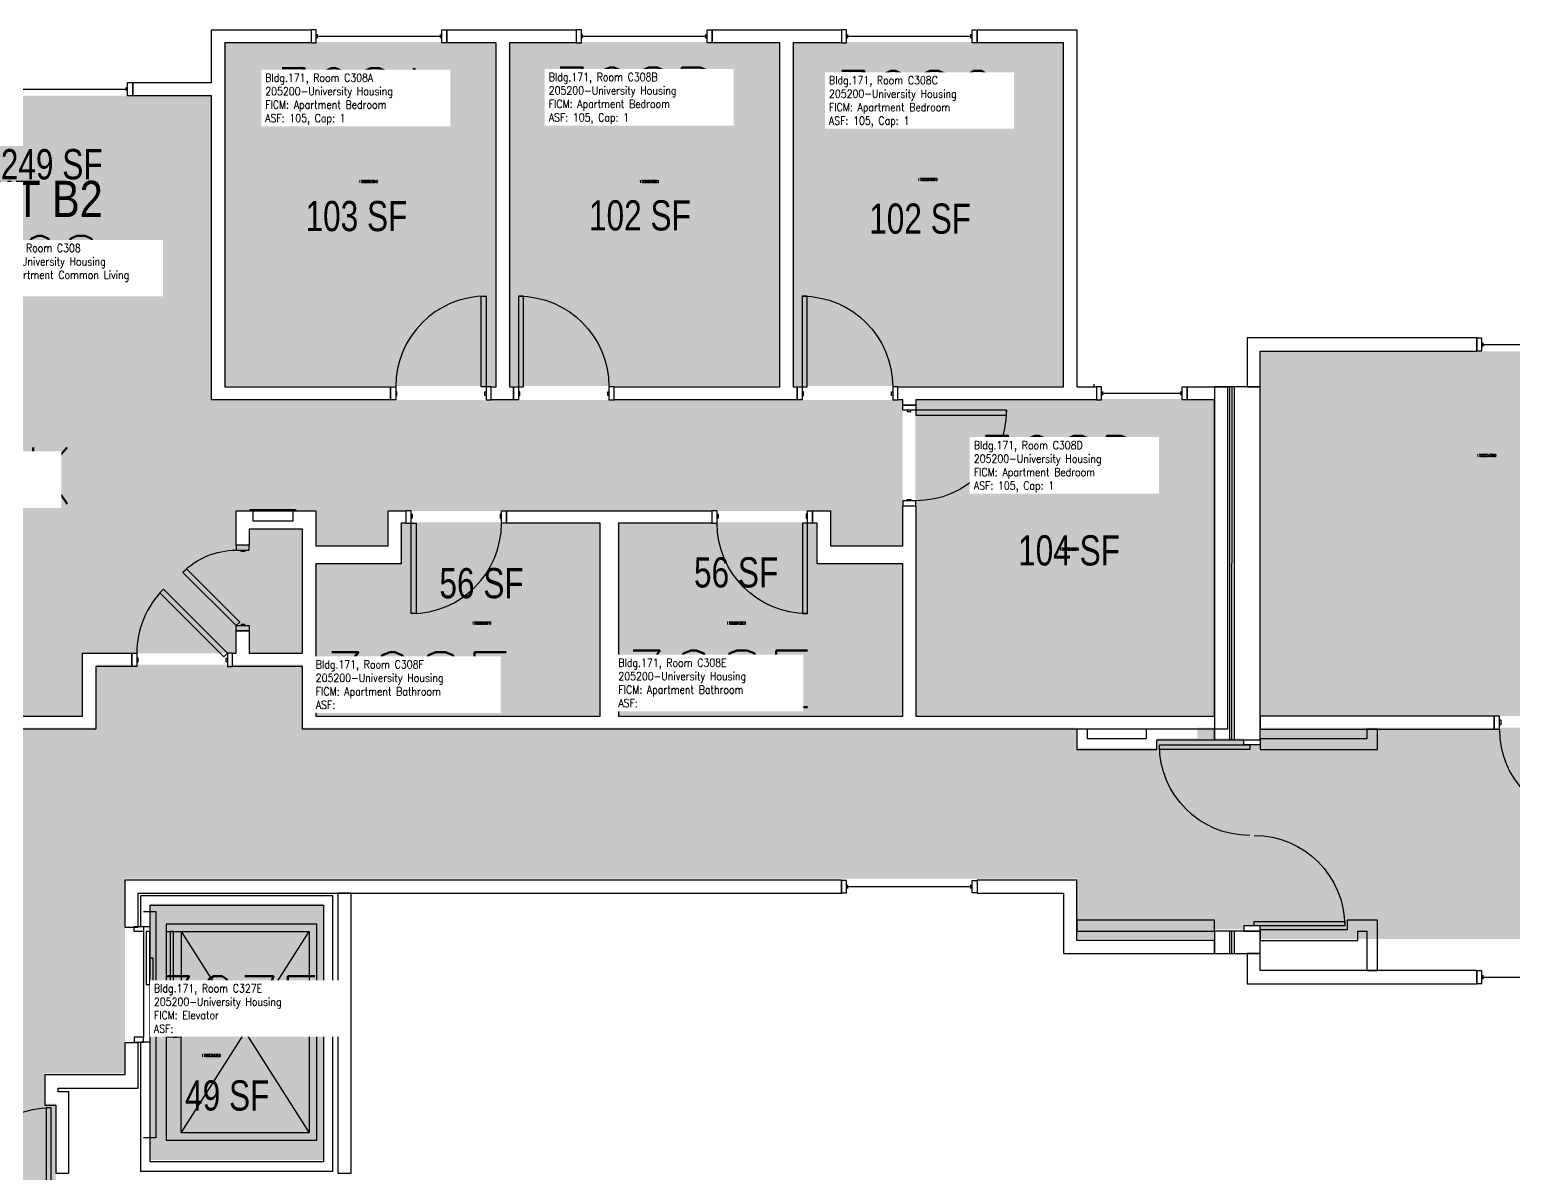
# Model space of a CAD drawing. Header units: inches. Extents: x 56 to 7496, y -2947 to 1470.
# Drawn here: x 2391 to 2981, y 993 to 1448 of the extents above; entities that cross this region are included whole.
import ezdxf
from ezdxf.enums import TextEntityAlignment as Align

# ---------------------------------------------------------------- set-up
doc = ezdxf.new("R2010")
doc.units = ezdxf.units.IN
doc.header["$LTSCALE"] = 48
doc.header["$MEASUREMENT"] = 0
for name, color, linetype in [('A-DOOR', 2, 'Continuous'), ('A-GLAZ', 1, 'Continuous'), ('A-IDEN-RNUM', 7, 'Continuous'), ('A-IDEN-SNUM', 4, 'Continuous'), ('A-IDEN-VNUM', 4, 'Continuous'), ('A-MISC', 1, 'Continuous'), ('A-WALL', 5, 'Continuous'), ('AREA-TEXT', 3, 'Continuous'), ('Rooms-Category-Color', 7, 'Continuous'), ('Rooms-College-Color', 7, 'Continuous'), ('Rooms-Department-Color', 7, 'Continuous'), ('Rooms-Division-Color', 7, 'Continuous'), ('Rooms-Information', 7, 'Continuous')]:
    doc.layers.add(name, color=color, linetype=linetype)
doc.styles.add('AREA', font='arial.ttf', dxfattribs={"width": 0.75, "height": 12})
doc.styles.add('ROOMSNUMBER', font='txt.shx', dxfattribs={"height": 0.03})
doc.styles.add('ROOMVNUMBER', font='simplex.shx', dxfattribs={"width": 0.85})
doc.styles.get("Standard").update_dxf_attribs({"font": 'ARIALN.TTF'})

msp = doc.modelspace()

# ---------------------------------------------------------------- hatches: boundary and pattern name
h = msp.add_hatch()
h.set_pattern_fill('ANSI31', color=256, style=0)
h.set_pattern_definition([(135, (2926.62701, 1820.73259), (0.088388348, 0.088388348), [])])
h.paths.add_polyline_path([(2595.16, 1236.78), (2536.42, 1236.78), (2536.42, 1227.57), (2595.16, 1227.57)], flags=9)
at = {"layer": 'Rooms-Category-Color', "true_color": 0x728ef3}
for points in [[(2468.09, 1442.94), (2576.09, 1442.94), (2576.09, 1306.19), (2468.09, 1306.19)], [(2688.97, 1442.94), (2581.34, 1442.94), (2581.34, 1306.19), (2688.97, 1306.19)], [(2801.84, 1442.94), (2694.22, 1442.94), (2694.22, 1306.19), (2801.84, 1306.19)], [(2327.67, 1305.01), (2411.81, 1305.01), (2411.81, 1199.89), (2472.94, 1199.89), (2472.94, 1208.84), (2478.19, 1208.84), (2478.19, 1199.89), (2499.38, 1199.89), (2499.38, 1249.26), (2478.19, 1249.26), (2478.19, 1242.84), (2472.94, 1242.84), (2472.94, 1256.51), (2504.63, 1256.51), (2504.63, 1242.64), (2533.38, 1242.64), (2533.38, 1256.51), (2709.42, 1256.51), (2709.42, 1242.64), (2738.17, 1242.64), (2738.17, 1300.64), (2463.17, 1300.64), (2463.17, 1421.64), (2327.67, 1421.64)], [(3106.65, 1174.89), (3106.65, 1320.01), (2880.4, 1320.01), (2880.4, 1174.89)], [(2411.81, 1174.89), (2411.81, 1305.01), (2341.67, 1305.01), (2341.67, 1290.39), (2327.67, 1290.39), (2327.67, 1174.89)], [(2861.84, 1175.19), (2861.84, 1300.94), (2743.09, 1300.94), (2743.09, 1175.19)], [(2617.45, 1175.19), (2617.45, 1251.94), (2538.31, 1251.94), (2538.31, 1235.69), (2504.31, 1235.69), (2504.31, 1175.19)], [(2737.84, 1175.19), (2737.84, 1235.69), (2703.84, 1235.69), (2703.84, 1251.94), (2624.7, 1251.94), (2624.7, 1175.19)]]:
    msp.add_hatch(color=171, dxfattribs=at).paths.add_polyline_path(points)
at = {"layer": 'Rooms-Category-Color', "true_color": 0xadadad}
for points in [[(1290.58, 1014.17), (1188.04, 1116.73), (1241.42, 1170.12), (1328.79, 1170.27), (1328.79, 1195.27), (1411.11, 1195.27), (1411.11, 1170.27), (1726.65, 1170.27), (1726.65, 1162.54), (1738.65, 1162.54), (1738.65, 1166.02), (1773.9, 1166.02), (1773.9, 1164.29), (1780.4, 1164.29), (1780.4, 1166.29), (1787.9, 1166.29), (1787.9, 1162.54), (1827.02, 1162.54), (1827.02, 1170.27), (2150.68, 1170.27), (2150.68, 1195.27), (2233, 1195.27), (2233, 1170.27), (2417.04, 1170.27), (2417.04, 1195.27), (2499.36, 1195.27), (2499.36, 1170.27), (2807.4, 1170.27), (2807.4, 1162.27), (2839.26, 1162.27), (2839.26, 1166.02), (2855.39, 1166.02), (2855.39, 1170.27), (2862.14, 1170.27), (2862.14, 1166.02), (2873.89, 1166.02), (2873.89, 1090.02), (2862.14, 1090.02), (2862.14, 1086.27), (2807.4, 1086.27), (2807.4, 1110.27), (1922.65, 1110.27), (1922.65, 1086.27), (1827.02, 1086.27), (1827.02, 1094.04), (1815.02, 1094.04), (1815.02, 1090.52), (1787.9, 1090.52), (1787.9, 1090.29), (1773.9, 1090.29), (1773.9, 1094.04), (1726.65, 1094.04), (1726.65, 1086.27), (1633.9, 1086.27), (1633.9, 1110.27), (1386.7, 1110.27)], [(2880.39, 1163.39), (2880.39, 1170.26), (3106.65, 1170.26), (3106.65, 1163.67), (3111.9, 1163.67), (3111.9, 1169.64), (3474.68, 1169.64), (3474.68, 1194.64), (3557, 1194.64), (3557, 1169.64), (3646.39, 1169.64), (3646.39, 1101.6), (3671.39, 1101.6), (3671.39, 1019.28), (3646.39, 1019.28), (3586.39, 1019.28), (3586.39, 1109.64), (3166.65, 1109.64), (3166.65, 1085.64), (3111.9, 1085.64), (3111.9, 1091.67), (3106.65, 1091.67), (3106.65, 1086.27), (2880.39, 1086.27), (2880.39, 1091.39), (2873.89, 1091.39), (2873.89, 1163.39)], [(2280.86, 188.51), (2285.45, 193.1), (2286.69, 191.87), (2320.1, 225.28), (2316.13, 229.25), (2323.65, 236.77), (2323.65, 807.92), (2298.65, 807.92), (2298.65, 890.25), (2323.65, 890.25), (2323.65, 933.01), (2328.92, 933.01), (2328.92, 945.01), (2323.65, 945.01), (2323.65, 979.64), (2327.17, 979.64), (2327.17, 986.14), (2325.17, 986.14), (2325.17, 993.64), (2328.92, 993.64), (2328.92, 1032.76), (2325.17, 1032.76), (2325.17, 1110.26), (2428.66, 1110.26), (2428.66, 1032.76), (2396.8, 1032.76), (2396.8, 1020.76), (2401.17, 1020.76), (2401.17, 986.14), (2399.17, 986.14), (2399.17, 979.64), (2397.42, 979.64), (2397.42, 933.01), (2403.3, 933.01), (2403.3, 890.25), (2428.3, 890.25), (2428.3, 807.92), (2403.3, 807.92), (2403.3, 203.3), (2372.69, 172.69), (2368.53, 176.85), (2359.61, 167.92), (2363.76, 163.76), (2339.28, 139.28), (2336.36, 142.2), (2331.77, 137.6)], [(2438.66, 998.26), (2507.66, 998.26), (2507.66, 1100.26), (2438.66, 1100.26)]]:
    msp.add_hatch(color=253, dxfattribs=at).paths.add_polyline_path(points)
at = {"layer": 'Rooms-College-Color', "true_color": 0xadadad}
for points in [[(2468.09, 1442.94), (2576.09, 1442.94), (2576.09, 1306.19), (2468.09, 1306.19)], [(2688.97, 1442.94), (2581.34, 1442.94), (2581.34, 1306.19), (2688.97, 1306.19)], [(2801.84, 1442.94), (2694.22, 1442.94), (2694.22, 1306.19), (2801.84, 1306.19)], [(2327.67, 1305.01), (2411.81, 1305.01), (2411.81, 1199.89), (2472.94, 1199.89), (2472.94, 1208.84), (2478.19, 1208.84), (2478.19, 1199.89), (2499.38, 1199.89), (2499.38, 1249.26), (2478.19, 1249.26), (2478.19, 1242.84), (2472.94, 1242.84), (2472.94, 1256.51), (2504.63, 1256.51), (2504.63, 1242.64), (2533.38, 1242.64), (2533.38, 1256.51), (2709.42, 1256.51), (2709.42, 1242.64), (2738.17, 1242.64), (2738.17, 1300.64), (2463.17, 1300.64), (2463.17, 1421.64), (2327.67, 1421.64)], [(3106.65, 1174.89), (3106.65, 1320.01), (2880.4, 1320.01), (2880.4, 1174.89)], [(2411.81, 1174.89), (2411.81, 1305.01), (2341.67, 1305.01), (2341.67, 1290.39), (2327.67, 1290.39), (2327.67, 1174.89)], [(2861.84, 1175.19), (2861.84, 1300.94), (2743.09, 1300.94), (2743.09, 1175.19)], [(2617.45, 1175.19), (2617.45, 1251.94), (2538.31, 1251.94), (2538.31, 1235.69), (2504.31, 1235.69), (2504.31, 1175.19)], [(2737.84, 1175.19), (2737.84, 1235.69), (2703.84, 1235.69), (2703.84, 1251.94), (2624.7, 1251.94), (2624.7, 1175.19)], [(1290.58, 1014.17), (1188.04, 1116.73), (1241.42, 1170.12), (1328.79, 1170.27), (1328.79, 1195.27), (1411.11, 1195.27), (1411.11, 1170.27), (1726.65, 1170.27), (1726.65, 1162.54), (1738.65, 1162.54), (1738.65, 1166.02), (1773.9, 1166.02), (1773.9, 1164.29), (1780.4, 1164.29), (1780.4, 1166.29), (1787.9, 1166.29), (1787.9, 1162.54), (1827.02, 1162.54), (1827.02, 1170.27), (2150.68, 1170.27), (2150.68, 1195.27), (2233, 1195.27), (2233, 1170.27), (2417.04, 1170.27), (2417.04, 1195.27), (2499.36, 1195.27), (2499.36, 1170.27), (2807.4, 1170.27), (2807.4, 1162.27), (2839.26, 1162.27), (2839.26, 1166.02), (2855.39, 1166.02), (2855.39, 1170.27), (2862.14, 1170.27), (2862.14, 1166.02), (2873.89, 1166.02), (2873.89, 1090.02), (2862.14, 1090.02), (2862.14, 1086.27), (2807.4, 1086.27), (2807.4, 1110.27), (1922.65, 1110.27), (1922.65, 1086.27), (1827.02, 1086.27), (1827.02, 1094.04), (1815.02, 1094.04), (1815.02, 1090.52), (1787.9, 1090.52), (1787.9, 1090.29), (1773.9, 1090.29), (1773.9, 1094.04), (1726.65, 1094.04), (1726.65, 1086.27), (1633.9, 1086.27), (1633.9, 1110.27), (1386.7, 1110.27)], [(2880.39, 1163.39), (2880.39, 1170.26), (3106.65, 1170.26), (3106.65, 1163.67), (3111.9, 1163.67), (3111.9, 1169.64), (3474.68, 1169.64), (3474.68, 1194.64), (3557, 1194.64), (3557, 1169.64), (3646.39, 1169.64), (3646.39, 1101.6), (3671.39, 1101.6), (3671.39, 1019.28), (3646.39, 1019.28), (3586.39, 1019.28), (3586.39, 1109.64), (3166.65, 1109.64), (3166.65, 1085.64), (3111.9, 1085.64), (3111.9, 1091.67), (3106.65, 1091.67), (3106.65, 1086.27), (2880.39, 1086.27), (2880.39, 1091.39), (2873.89, 1091.39), (2873.89, 1163.39)], [(2280.86, 188.51), (2285.45, 193.1), (2286.69, 191.87), (2320.1, 225.28), (2316.13, 229.25), (2323.65, 236.77), (2323.65, 807.92), (2298.65, 807.92), (2298.65, 890.25), (2323.65, 890.25), (2323.65, 933.01), (2328.92, 933.01), (2328.92, 945.01), (2323.65, 945.01), (2323.65, 979.64), (2327.17, 979.64), (2327.17, 986.14), (2325.17, 986.14), (2325.17, 993.64), (2328.92, 993.64), (2328.92, 1032.76), (2325.17, 1032.76), (2325.17, 1110.26), (2428.66, 1110.26), (2428.66, 1032.76), (2396.8, 1032.76), (2396.8, 1020.76), (2401.17, 1020.76), (2401.17, 986.14), (2399.17, 986.14), (2399.17, 979.64), (2397.42, 979.64), (2397.42, 933.01), (2403.3, 933.01), (2403.3, 890.25), (2428.3, 890.25), (2428.3, 807.92), (2403.3, 807.92), (2403.3, 203.3), (2372.69, 172.69), (2368.53, 176.85), (2359.61, 167.92), (2363.76, 163.76), (2339.28, 139.28), (2336.36, 142.2), (2331.77, 137.6)], [(2438.66, 998.26), (2507.66, 998.26), (2507.66, 1100.26), (2438.66, 1100.26)]]:
    msp.add_hatch(color=253, dxfattribs=at).paths.add_polyline_path(points)
at = {"layer": 'Rooms-Department-Color', "true_color": 0x604aed}
for points in [[(2468.09, 1442.94), (2576.09, 1442.94), (2576.09, 1306.19), (2468.09, 1306.19)], [(2688.97, 1442.94), (2581.34, 1442.94), (2581.34, 1306.19), (2688.97, 1306.19)], [(2801.84, 1442.94), (2694.22, 1442.94), (2694.22, 1306.19), (2801.84, 1306.19)], [(2327.67, 1305.01), (2411.81, 1305.01), (2411.81, 1199.89), (2472.94, 1199.89), (2472.94, 1208.84), (2478.19, 1208.84), (2478.19, 1199.89), (2499.38, 1199.89), (2499.38, 1249.26), (2478.19, 1249.26), (2478.19, 1242.84), (2472.94, 1242.84), (2472.94, 1256.51), (2504.63, 1256.51), (2504.63, 1242.64), (2533.38, 1242.64), (2533.38, 1256.51), (2709.42, 1256.51), (2709.42, 1242.64), (2738.17, 1242.64), (2738.17, 1300.64), (2463.17, 1300.64), (2463.17, 1421.64), (2327.67, 1421.64)], [(3106.65, 1174.89), (3106.65, 1320.01), (2880.4, 1320.01), (2880.4, 1174.89)], [(2411.81, 1174.89), (2411.81, 1305.01), (2341.67, 1305.01), (2341.67, 1290.39), (2327.67, 1290.39), (2327.67, 1174.89)], [(2861.84, 1175.19), (2861.84, 1300.94), (2743.09, 1300.94), (2743.09, 1175.19)], [(2617.45, 1175.19), (2617.45, 1251.94), (2538.31, 1251.94), (2538.31, 1235.69), (2504.31, 1235.69), (2504.31, 1175.19)], [(2737.84, 1175.19), (2737.84, 1235.69), (2703.84, 1235.69), (2703.84, 1251.94), (2624.7, 1251.94), (2624.7, 1175.19)]]:
    msp.add_hatch(color=173, dxfattribs=at).paths.add_polyline_path(points)
at = {"layer": 'Rooms-Department-Color', "true_color": 0xacacac}
for points in [[(1290.58, 1014.17), (1188.04, 1116.73), (1241.42, 1170.12), (1328.79, 1170.27), (1328.79, 1195.27), (1411.11, 1195.27), (1411.11, 1170.27), (1726.65, 1170.27), (1726.65, 1162.54), (1738.65, 1162.54), (1738.65, 1166.02), (1773.9, 1166.02), (1773.9, 1164.29), (1780.4, 1164.29), (1780.4, 1166.29), (1787.9, 1166.29), (1787.9, 1162.54), (1827.02, 1162.54), (1827.02, 1170.27), (2150.68, 1170.27), (2150.68, 1195.27), (2233, 1195.27), (2233, 1170.27), (2417.04, 1170.27), (2417.04, 1195.27), (2499.36, 1195.27), (2499.36, 1170.27), (2807.4, 1170.27), (2807.4, 1162.27), (2839.26, 1162.27), (2839.26, 1166.02), (2855.39, 1166.02), (2855.39, 1170.27), (2862.14, 1170.27), (2862.14, 1166.02), (2873.89, 1166.02), (2873.89, 1090.02), (2862.14, 1090.02), (2862.14, 1086.27), (2807.4, 1086.27), (2807.4, 1110.27), (1922.65, 1110.27), (1922.65, 1086.27), (1827.02, 1086.27), (1827.02, 1094.04), (1815.02, 1094.04), (1815.02, 1090.52), (1787.9, 1090.52), (1787.9, 1090.29), (1773.9, 1090.29), (1773.9, 1094.04), (1726.65, 1094.04), (1726.65, 1086.27), (1633.9, 1086.27), (1633.9, 1110.27), (1386.7, 1110.27)], [(2880.39, 1163.39), (2880.39, 1170.26), (3106.65, 1170.26), (3106.65, 1163.67), (3111.9, 1163.67), (3111.9, 1169.64), (3474.68, 1169.64), (3474.68, 1194.64), (3557, 1194.64), (3557, 1169.64), (3646.39, 1169.64), (3646.39, 1101.6), (3671.39, 1101.6), (3671.39, 1019.28), (3646.39, 1019.28), (3586.39, 1019.28), (3586.39, 1109.64), (3166.65, 1109.64), (3166.65, 1085.64), (3111.9, 1085.64), (3111.9, 1091.67), (3106.65, 1091.67), (3106.65, 1086.27), (2880.39, 1086.27), (2880.39, 1091.39), (2873.89, 1091.39), (2873.89, 1163.39)], [(2280.86, 188.51), (2285.45, 193.1), (2286.69, 191.87), (2320.1, 225.28), (2316.13, 229.25), (2323.65, 236.77), (2323.65, 807.92), (2298.65, 807.92), (2298.65, 890.25), (2323.65, 890.25), (2323.65, 933.01), (2328.92, 933.01), (2328.92, 945.01), (2323.65, 945.01), (2323.65, 979.64), (2327.17, 979.64), (2327.17, 986.14), (2325.17, 986.14), (2325.17, 993.64), (2328.92, 993.64), (2328.92, 1032.76), (2325.17, 1032.76), (2325.17, 1110.26), (2428.66, 1110.26), (2428.66, 1032.76), (2396.8, 1032.76), (2396.8, 1020.76), (2401.17, 1020.76), (2401.17, 986.14), (2399.17, 986.14), (2399.17, 979.64), (2397.42, 979.64), (2397.42, 933.01), (2403.3, 933.01), (2403.3, 890.25), (2428.3, 890.25), (2428.3, 807.92), (2403.3, 807.92), (2403.3, 203.3), (2372.69, 172.69), (2368.53, 176.85), (2359.61, 167.92), (2363.76, 163.76), (2339.28, 139.28), (2336.36, 142.2), (2331.77, 137.6)], [(2438.66, 998.26), (2507.66, 998.26), (2507.66, 1100.26), (2438.66, 1100.26)]]:
    msp.add_hatch(color=253, dxfattribs=at).paths.add_polyline_path(points)
at = {"layer": 'Rooms-Division-Color', "true_color": 0x604aed}
for points in [[(2468.09, 1442.94), (2576.09, 1442.94), (2576.09, 1306.19), (2468.09, 1306.19)], [(2688.97, 1442.94), (2581.34, 1442.94), (2581.34, 1306.19), (2688.97, 1306.19)], [(2801.84, 1442.94), (2694.22, 1442.94), (2694.22, 1306.19), (2801.84, 1306.19)], [(2327.67, 1305.01), (2411.81, 1305.01), (2411.81, 1199.89), (2472.94, 1199.89), (2472.94, 1208.84), (2478.19, 1208.84), (2478.19, 1199.89), (2499.38, 1199.89), (2499.38, 1249.26), (2478.19, 1249.26), (2478.19, 1242.84), (2472.94, 1242.84), (2472.94, 1256.51), (2504.63, 1256.51), (2504.63, 1242.64), (2533.38, 1242.64), (2533.38, 1256.51), (2709.42, 1256.51), (2709.42, 1242.64), (2738.17, 1242.64), (2738.17, 1300.64), (2463.17, 1300.64), (2463.17, 1421.64), (2327.67, 1421.64)], [(3106.65, 1174.89), (3106.65, 1320.01), (2880.4, 1320.01), (2880.4, 1174.89)], [(2411.81, 1174.89), (2411.81, 1305.01), (2341.67, 1305.01), (2341.67, 1290.39), (2327.67, 1290.39), (2327.67, 1174.89)], [(2861.84, 1175.19), (2861.84, 1300.94), (2743.09, 1300.94), (2743.09, 1175.19)], [(2617.45, 1175.19), (2617.45, 1251.94), (2538.31, 1251.94), (2538.31, 1235.69), (2504.31, 1235.69), (2504.31, 1175.19)], [(2737.84, 1175.19), (2737.84, 1235.69), (2703.84, 1235.69), (2703.84, 1251.94), (2624.7, 1251.94), (2624.7, 1175.19)]]:
    msp.add_hatch(color=173, dxfattribs=at).paths.add_polyline_path(points)
at = {"layer": 'Rooms-Division-Color', "true_color": 0xadadad}
for points in [[(1290.58, 1014.17), (1188.04, 1116.73), (1241.42, 1170.12), (1328.79, 1170.27), (1328.79, 1195.27), (1411.11, 1195.27), (1411.11, 1170.27), (1726.65, 1170.27), (1726.65, 1162.54), (1738.65, 1162.54), (1738.65, 1166.02), (1773.9, 1166.02), (1773.9, 1164.29), (1780.4, 1164.29), (1780.4, 1166.29), (1787.9, 1166.29), (1787.9, 1162.54), (1827.02, 1162.54), (1827.02, 1170.27), (2150.68, 1170.27), (2150.68, 1195.27), (2233, 1195.27), (2233, 1170.27), (2417.04, 1170.27), (2417.04, 1195.27), (2499.36, 1195.27), (2499.36, 1170.27), (2807.4, 1170.27), (2807.4, 1162.27), (2839.26, 1162.27), (2839.26, 1166.02), (2855.39, 1166.02), (2855.39, 1170.27), (2862.14, 1170.27), (2862.14, 1166.02), (2873.89, 1166.02), (2873.89, 1090.02), (2862.14, 1090.02), (2862.14, 1086.27), (2807.4, 1086.27), (2807.4, 1110.27), (1922.65, 1110.27), (1922.65, 1086.27), (1827.02, 1086.27), (1827.02, 1094.04), (1815.02, 1094.04), (1815.02, 1090.52), (1787.9, 1090.52), (1787.9, 1090.29), (1773.9, 1090.29), (1773.9, 1094.04), (1726.65, 1094.04), (1726.65, 1086.27), (1633.9, 1086.27), (1633.9, 1110.27), (1386.7, 1110.27)], [(2880.39, 1163.39), (2880.39, 1170.26), (3106.65, 1170.26), (3106.65, 1163.67), (3111.9, 1163.67), (3111.9, 1169.64), (3474.68, 1169.64), (3474.68, 1194.64), (3557, 1194.64), (3557, 1169.64), (3646.39, 1169.64), (3646.39, 1101.6), (3671.39, 1101.6), (3671.39, 1019.28), (3646.39, 1019.28), (3586.39, 1019.28), (3586.39, 1109.64), (3166.65, 1109.64), (3166.65, 1085.64), (3111.9, 1085.64), (3111.9, 1091.67), (3106.65, 1091.67), (3106.65, 1086.27), (2880.39, 1086.27), (2880.39, 1091.39), (2873.89, 1091.39), (2873.89, 1163.39)], [(2280.86, 188.51), (2285.45, 193.1), (2286.69, 191.87), (2320.1, 225.28), (2316.13, 229.25), (2323.65, 236.77), (2323.65, 807.92), (2298.65, 807.92), (2298.65, 890.25), (2323.65, 890.25), (2323.65, 933.01), (2328.92, 933.01), (2328.92, 945.01), (2323.65, 945.01), (2323.65, 979.64), (2327.17, 979.64), (2327.17, 986.14), (2325.17, 986.14), (2325.17, 993.64), (2328.92, 993.64), (2328.92, 1032.76), (2325.17, 1032.76), (2325.17, 1110.26), (2428.66, 1110.26), (2428.66, 1032.76), (2396.8, 1032.76), (2396.8, 1020.76), (2401.17, 1020.76), (2401.17, 986.14), (2399.17, 986.14), (2399.17, 979.64), (2397.42, 979.64), (2397.42, 933.01), (2403.3, 933.01), (2403.3, 890.25), (2428.3, 890.25), (2428.3, 807.92), (2403.3, 807.92), (2403.3, 203.3), (2372.69, 172.69), (2368.53, 176.85), (2359.61, 167.92), (2363.76, 163.76), (2339.28, 139.28), (2336.36, 142.2), (2331.77, 137.6)], [(2438.66, 998.26), (2507.66, 998.26), (2507.66, 1100.26), (2438.66, 1100.26)]]:
    msp.add_hatch(color=253, dxfattribs=at).paths.add_polyline_path(points)

# ---------------------------------------------------------------- linework, layer by layer
at = {"layer": 'A-DOOR'}
for p, q in [((2975.52, 1174.89), (2973.52, 1174.89)), ((2973.52, 1174.89), (2973.52, 1169.64)), ((2975.52, 1169.64), (2975.52, 1174.89)), ((2973.52, 1169.64), (2975.52, 1169.64)), ((2975.52, 1173.39), (2976.15, 1173.39)), ((2975.52, 1171.39), (2975.52, 1173.39)), ((2976.15, 1171.39), (2975.52, 1171.39)), ((2976.15, 1173.39), (2976.15, 1171.39)), ((2840.26, 1161.64), (2840.26, 1163.39)), ((2840.26, 1163.39), (2876.26, 1163.39)), ((2873.89, 1163.39), (2873.89, 1165.39)), ((2873.89, 1165.39), (2880.39, 1165.39)), ((2880.39, 1163.39), (2873.89, 1163.39)), ((2876.26, 1163.39), (2876.26, 1161.64)), ((2880.39, 1165.39), (2880.39, 1163.39)), ((2876.26, 1161.64), (2840.26, 1161.64)), ((2436.04, 1097.15), (2441.04, 1097.15)), ((2441.04, 1097.15), (2441.04, 1007.15)), ((2878.01, 1091.39), (2878.01, 1093.14)), ((2878.01, 1093.14), (2914.01, 1093.14)), ((2914.01, 1093.14), (2914.01, 1091.39)), ((2432.29, 1089.15), (2432.29, 1091.15)), ((2432.29, 1091.15), (2436.04, 1091.15)), ((2436.04, 1089.15), (2432.29, 1089.15)), ((2436.04, 1091.15), (2436.04, 1089.15)), ((2436.04, 1089.15), (2436.04, 1047.15)), ((2448.04, 1089.15), (2446.66, 1089.15)), ((2446.66, 1089.15), (2446.66, 1068.15)), ((2448.04, 1068.15), (2448.04, 1089.15)), ((2873.89, 1091.39), (2873.89, 1089.39)), ((2880.39, 1091.39), (2873.89, 1091.39)), ((2873.89, 1089.39), (2880.39, 1089.39)), ((2914.01, 1091.39), (2878.01, 1091.39)), ((2880.39, 1089.39), (2880.39, 1091.39)), ((2446.66, 1068.15), (2448.04, 1068.15)), ((2449.41, 1068.15), (2448.04, 1068.15)), ((2448.04, 1068.15), (2448.04, 1047.15)), ((2449.41, 1047.15), (2449.41, 1068.15)), ((2432.29, 1047.15), (2432.29, 1045.15)), ((2436.04, 1047.15), (2432.29, 1047.15)), ((2432.29, 1045.15), (2436.04, 1045.15)), ((2436.04, 1045.15), (2436.04, 1047.15)), ((2448.04, 1047.15), (2449.41, 1047.15)), ((2397.42, 983.13), (2397.42, 1019.13)), ((2397.42, 1019.13), (2399.17, 1019.13)), ((2399.17, 1019.13), (2399.17, 983.13)), ((2441.04, 1007.15), (2436.04, 1007.15))]:
    msp.add_line(p, q, dxfattribs=at)
for points in [[(2572.4, 1305.89), (2570.4, 1305.89), (2570.4, 1341.89), (2572.4, 1341.89)], [(2585.27, 1305.89), (2587.27, 1305.89), (2587.27, 1341.89), (2585.27, 1341.89)], [(2698.15, 1305.89), (2700.15, 1305.89), (2700.15, 1341.89), (2698.15, 1341.89)], [(2536.4, 1300.64), (2534.4, 1300.64), (2534.4, 1305.89), (2536.4, 1305.89)], [(2572.4, 1300.64), (2574.4, 1300.64), (2574.4, 1305.89), (2572.4, 1305.89)], [(2585.27, 1300.64), (2583.27, 1300.64), (2583.27, 1305.89), (2585.27, 1305.89)], [(2621.27, 1300.64), (2623.27, 1300.64), (2623.27, 1305.89), (2621.27, 1305.89)], [(2698.15, 1300.64), (2696.15, 1300.64), (2696.15, 1305.89), (2698.15, 1305.89)], [(2734.15, 1300.64), (2736.15, 1300.64), (2736.15, 1305.89), (2734.15, 1305.89)], [(2536.4, 1302.39), (2536.9, 1302.39), (2536.9, 1303.89), (2536.4, 1303.89)], [(2572.4, 1302.39), (2571.9, 1302.39), (2571.9, 1303.89), (2572.4, 1303.89)], [(2585.27, 1302.39), (2585.77, 1302.39), (2585.77, 1303.89), (2585.27, 1303.89)], [(2621.27, 1302.39), (2620.77, 1302.39), (2620.77, 1303.89), (2621.27, 1303.89)], [(2698.15, 1302.39), (2698.65, 1302.39), (2698.65, 1303.89), (2698.15, 1303.89)], [(2734.15, 1302.39), (2733.65, 1302.39), (2733.65, 1303.89), (2734.15, 1303.89)], [(2738.15, 1296.52), (2738.15, 1298.52), (2743.4, 1298.52), (2743.4, 1296.52)], [(2739.9, 1296.52), (2739.9, 1296.02), (2741.4, 1296.02), (2741.4, 1296.52)], [(2743.4, 1296.52), (2743.4, 1294.52), (2779.4, 1294.52), (2779.4, 1296.52)], [(2738.15, 1260.52), (2738.15, 1258.52), (2743.4, 1258.52), (2743.4, 1260.52)], [(2739.9, 1260.52), (2739.9, 1261.02), (2741.4, 1261.02), (2741.4, 1260.52)], [(2542.5, 1256.51), (2540.5, 1256.51), (2540.5, 1251.64), (2542.5, 1251.64)], [(2542.5, 1255.14), (2543, 1255.14), (2543, 1253.64), (2542.5, 1253.64)], [(2542.5, 1251.64), (2544.5, 1251.64), (2544.5, 1215.64), (2542.5, 1215.64)], [(2578.5, 1255.14), (2578, 1255.14), (2578, 1253.64), (2578.5, 1253.64)], [(2578.5, 1256.51), (2580.5, 1256.51), (2580.5, 1251.64), (2578.5, 1251.64)], [(2664.25, 1256.51), (2662.25, 1256.51), (2662.25, 1251.64), (2664.25, 1251.64)], [(2664.25, 1255.14), (2664.75, 1255.14), (2664.75, 1253.64), (2664.25, 1253.64)], [(2700.25, 1251.64), (2698.25, 1251.64), (2698.25, 1215.64), (2700.25, 1215.64)], [(2700.25, 1255.14), (2699.75, 1255.14), (2699.75, 1253.64), (2700.25, 1253.64)], [(2700.25, 1256.51), (2702.25, 1256.51), (2702.25, 1251.64), (2700.25, 1251.64)], [(2478.16, 1240.84), (2478.16, 1242.84), (2472.91, 1242.84), (2472.91, 1240.84)], [(2476.41, 1240.84), (2476.41, 1240.34), (2474.91, 1240.34), (2474.91, 1240.84)], [(2472.91, 1210.84), (2474.33, 1212.25), (2453.11, 1233.47), (2451.7, 1232.05)], [(2469.43, 1199.89), (2468.01, 1198.48), (2442.56, 1223.93), (2443.97, 1225.35)], [(2478.16, 1210.84), (2478.16, 1208.84), (2472.91, 1208.84), (2472.91, 1210.84)], [(2476.41, 1210.84), (2476.41, 1211.34), (2474.91, 1211.34), (2474.91, 1210.84)], [(2433.43, 1194.64), (2431.43, 1194.64), (2431.43, 1199.89), (2433.43, 1199.89)], [(2469.43, 1194.64), (2471.43, 1194.64), (2471.43, 1199.89), (2469.43, 1199.89)], [(2433.43, 1196.39), (2433.93, 1196.39), (2433.93, 1197.89), (2433.43, 1197.89)], [(2469.43, 1196.39), (2468.93, 1196.39), (2468.93, 1197.89), (2469.43, 1197.89)], [(2438.54, 1089.15), (2437.16, 1089.15), (2437.16, 1068.15), (2438.54, 1068.15)], [(2439.91, 1078.65), (2438.54, 1078.65), (2438.54, 1057.65), (2439.91, 1057.65)]]:
    msp.add_lwpolyline(points, close=True, dxfattribs=at)
for centre, start, end in [((2572.4, 1305.89), 90, 180), ((2542.5, 1251.64), 270, 0), ((2469.43, 1199.89), 135, 180), ((3011.52, 1169.64), 180, 270)]:
    msp.add_arc(centre, 36, start, end, dxfattribs=at)
at = {"layer": 'A-DOOR', "extrusion": (0, 0, -1)}
for centre, radius, start, end in [((-2585.27, 1305.89), 36, 90, 180), ((-2698.15, 1305.89), 36, 90, 180), ((-2743.4, 1296.52), 36, 180, 270), ((-2700.25, 1251.64), 36, 270, 0), ((-2472.91, 1210.84), 30, 45, 90), ((-2876.26, 1163.39), 36, 270.00238, 0.00238), ((-2878.01, 1091.39), 36, 90.00238, 180.00238), ((-2399.17, 983.13), 36, 0, 90)]:
    msp.add_arc(centre, radius, start, end, dxfattribs=at)
at = {"layer": 'A-GLAZ'}
for p, q in [((2505.3, 1444.51), (2505.3, 1446.01)), ((2505.3, 1445.26), (2554.3, 1445.26)), ((2554.3, 1444.51), (2554.3, 1446.01)), ((2610.77, 1444.51), (2610.77, 1446.01)), ((2610.77, 1445.26), (2659.77, 1445.26)), ((2659.77, 1444.51), (2659.77, 1446.01)), ((2716.3, 1444.51), (2716.3, 1446.01)), ((2716.3, 1445.26), (2765.3, 1445.26)), ((2765.3, 1444.51), (2765.3, 1446.01)), ((2362.26, 1424.26), (2429.26, 1424.26)), ((2429.26, 1423.51), (2429.26, 1425.01)), ((2968.52, 1325.14), (2966.52, 1325.14)), ((2966.52, 1325.14), (2966.52, 1320.14)), ((2968.52, 1320.14), (2968.52, 1325.14)), ((2968.52, 1321.89), (2968.52, 1323.39)), ((2969.02, 1321.89), (2969.02, 1323.39)), ((2969.02, 1322.64), (3018.02, 1322.64)), ((2966.52, 1320.14), (2968.52, 1320.14)), ((2814.26, 1305.89), (2814.26, 1306.89)), ((2817.76, 1302.51), (2817.76, 1304.01)), ((2817.76, 1303.26), (2848.76, 1303.26)), ((2848.76, 1302.51), (2848.76, 1304.01)), ((2715.8, 1109.51), (2713.8, 1109.51)), ((2713.8, 1109.51), (2713.8, 1104.51)), ((2713.8, 1104.51), (2715.8, 1104.51)), ((2715.8, 1104.51), (2715.8, 1109.51)), ((2715.8, 1107.76), (2715.8, 1106.26)), ((2716.3, 1106.26), (2716.3, 1107.76)), ((2765.3, 1107.02), (2716.3, 1107.01)), ((2765.3, 1106.27), (2765.3, 1107.77)), ((2765.8, 1109.52), (2767.8, 1109.52)), ((2765.8, 1104.52), (2765.8, 1109.52)), ((2765.8, 1106.27), (2765.8, 1107.77)), ((2767.8, 1104.52), (2765.8, 1104.52)), ((2767.8, 1109.52), (2767.8, 1104.52)), ((2968.52, 1073.52), (2966.52, 1073.52)), ((2966.52, 1073.52), (2966.52, 1068.52)), ((2966.52, 1068.52), (2968.52, 1068.52)), ((2968.52, 1068.52), (2968.52, 1073.52)), ((2968.52, 1070.27), (2968.52, 1071.77)), ((2969.02, 1070.27), (2969.02, 1071.77)), ((2969.02, 1071.02), (3018.02, 1071.02))]:
    msp.add_line(p, q, dxfattribs=at)
for points in [[(2504.8, 1447.89), (2502.8, 1447.89), (2502.8, 1442.64), (2504.8, 1442.64)], [(2554.8, 1447.89), (2556.8, 1447.89), (2556.8, 1442.64), (2554.8, 1442.64)], [(2610.27, 1447.89), (2608.27, 1447.89), (2608.27, 1442.64), (2610.27, 1442.64)], [(2660.27, 1447.89), (2662.27, 1447.89), (2662.27, 1442.64), (2660.27, 1442.64)], [(2715.8, 1447.89), (2713.8, 1447.89), (2713.8, 1442.64), (2715.8, 1442.64)], [(2765.8, 1447.89), (2767.8, 1447.89), (2767.8, 1442.64), (2765.8, 1442.64)], [(2429.76, 1426.89), (2431.76, 1426.89), (2431.76, 1421.64), (2429.76, 1421.64)], [(2817.26, 1305.89), (2815.26, 1305.89), (2815.26, 1300.64), (2817.26, 1300.64)], [(2849.26, 1305.89), (2851.26, 1305.89), (2851.26, 1300.64), (2849.26, 1300.64)]]:
    msp.add_lwpolyline(points, close=True, dxfattribs=at)
at = {"layer": 'A-MISC'}
for p, q in [((2445.04, 1089.15), (2445.04, 1047.15)), ((2451.04, 1089.15), (2451.04, 1047.15))]:
    msp.add_line(p, q, dxfattribs=at)
msp.add_lwpolyline([(2478.57, 1256.51), (2478.57, 1257.01), (2496.57, 1257.01), (2496.57, 1256.51)], close=True, dxfattribs=at)
msp.add_lwpolyline([(2479.57, 1256.51), (2479.57, 1252.51), (2495.57, 1252.51), (2495.57, 1256.51)], dxfattribs=at)
at = {"layer": 'A-WALL'}
for p, q in [((2463.15, 1447.89), (2502.8, 1447.89)), ((2463.15, 1426.89), (2463.15, 1447.89)), ((2502.8, 1447.89), (2502.8, 1442.64)), ((2556.8, 1447.89), (2608.27, 1447.89)), ((2556.8, 1442.64), (2556.8, 1447.89)), ((2608.27, 1447.89), (2608.27, 1442.64)), ((2662.27, 1442.64), (2662.27, 1447.89)), ((2662.27, 1447.89), (2713.8, 1447.89)), ((2713.8, 1447.89), (2713.8, 1442.64)), ((2767.8, 1447.89), (2807.4, 1447.89)), ((2767.8, 1442.64), (2767.8, 1447.89)), ((2807.4, 1447.89), (2807.4, 1305.89)), ((2502.8, 1442.64), (2468.4, 1442.64)), ((2468.4, 1442.64), (2468.4, 1305.89)), ((2576.4, 1442.64), (2556.8, 1442.64)), ((2576.4, 1305.89), (2576.4, 1442.64)), ((2608.27, 1442.64), (2581.65, 1442.64)), ((2581.65, 1442.64), (2581.65, 1305.89)), ((2689.27, 1442.64), (2662.27, 1442.64)), ((2689.27, 1305.89), (2689.27, 1442.64)), ((2694.52, 1442.64), (2694.52, 1305.89)), ((2713.8, 1442.64), (2694.52, 1442.64)), ((2802.15, 1442.64), (2767.8, 1442.64)), ((2802.15, 1305.89), (2802.15, 1442.64)), ((2431.76, 1426.89), (2463.15, 1426.89)), ((2431.76, 1421.64), (2431.76, 1426.89)), ((2463.15, 1421.64), (2431.76, 1421.64)), ((2463.15, 1300.64), (2463.15, 1421.64)), ((2966.52, 1325.26), (2875.15, 1325.26)), ((2875.15, 1325.26), (2875.15, 1305.89)), ((2966.52, 1320.01), (2966.52, 1325.26)), ((2880.4, 1320.01), (2966.52, 1320.01)), ((2880.4, 1305.89), (2880.4, 1320.01)), ((2468.4, 1305.89), (2534.4, 1305.89)), ((2534.4, 1305.89), (2534.4, 1300.64)), ((2574.4, 1305.89), (2576.4, 1305.89)), ((2574.4, 1300.64), (2574.4, 1305.89)), ((2581.65, 1305.89), (2583.27, 1305.89)), ((2583.27, 1305.89), (2583.27, 1300.64)), ((2623.27, 1305.89), (2689.27, 1305.89)), ((2623.27, 1300.64), (2623.27, 1305.89)), ((2694.52, 1305.89), (2696.15, 1305.89)), ((2696.15, 1305.89), (2696.15, 1300.64)), ((2736.15, 1305.89), (2802.15, 1305.89)), ((2736.15, 1300.64), (2736.15, 1305.89)), ((2807.4, 1305.89), (2815.26, 1305.89)), ((2815.26, 1305.89), (2815.26, 1300.64)), ((2851.26, 1305.89), (2867.4, 1305.89)), ((2851.26, 1300.64), (2851.26, 1305.89)), ((2862.15, 1305.89), (2862.14, 1165.39)), ((2880.4, 1305.89), (2862.15, 1305.89)), ((2867.4, 1305.89), (2867.4, 1169.64)), ((2868.15, 1305.89), (2868.14, 1165.39)), ((2869.14, 1165.39), (2869.15, 1305.89)), ((2870.14, 1165.39), (2870.15, 1305.89)), ((2875.15, 1305.89), (2880.4, 1305.89)), ((2880.39, 1165.39), (2880.4, 1305.89)), ((2534.4, 1300.64), (2463.15, 1300.64)), ((2583.27, 1300.64), (2574.4, 1300.64)), ((2696.15, 1300.64), (2623.27, 1300.64)), ((2738.15, 1300.64), (2736.15, 1300.64)), ((2738.15, 1298.52), (2738.15, 1300.64)), ((2806.77, 1300.64), (2743.4, 1300.64)), ((2743.4, 1300.64), (2743.4, 1298.52)), ((2815.26, 1300.64), (2806.77, 1300.64)), ((2862.15, 1300.64), (2851.26, 1300.64)), ((2862.15, 1174.89), (2862.15, 1300.64)), ((2743.4, 1298.52), (2738.15, 1298.52)), ((2738.15, 1255.89), (2738.15, 1258.52)), ((2738.15, 1258.52), (2743.4, 1258.52)), ((2743.4, 1258.52), (2743.4, 1255.89)), ((2472.91, 1256.51), (2504.61, 1256.51)), ((2472.91, 1242.84), (2472.91, 1256.51)), ((2504.61, 1256.51), (2504.61, 1242.64)), ((2533.36, 1256.51), (2540.5, 1256.51)), ((2533.36, 1242.64), (2533.36, 1256.51)), ((2540.5, 1251.64), (2538.61, 1251.64)), ((2538.61, 1251.64), (2538.61, 1235.39)), ((2540.5, 1256.51), (2540.5, 1251.64)), ((2580.5, 1256.51), (2662.25, 1256.51)), ((2580.5, 1251.64), (2580.5, 1256.51)), ((2617.75, 1251.64), (2580.5, 1251.64)), ((2617.75, 1174.89), (2617.75, 1251.64)), ((2662.25, 1251.64), (2625, 1251.64)), ((2625, 1251.64), (2625, 1174.89)), ((2662.25, 1256.51), (2662.25, 1251.64)), ((2702.25, 1256.51), (2709.4, 1256.51)), ((2702.25, 1251.64), (2702.25, 1256.51)), ((2704.15, 1251.64), (2702.25, 1251.64)), ((2704.15, 1235.39), (2704.15, 1251.64)), ((2709.4, 1256.51), (2709.4, 1242.64)), ((2738.15, 1242.64), (2738.15, 1255.89)), ((2743.4, 1255.89), (2743.4, 1174.89)), ((2499.36, 1249.26), (2478.16, 1249.26)), ((2478.16, 1249.26), (2478.16, 1242.84)), ((2499.36, 1199.89), (2499.36, 1249.26)), ((2478.16, 1242.84), (2472.91, 1242.84)), ((2504.61, 1242.64), (2533.36, 1242.64)), ((2709.4, 1242.64), (2738.15, 1242.64)), ((2538.61, 1235.39), (2504.61, 1235.39)), ((2504.61, 1235.39), (2504.61, 1174.89)), ((2738.15, 1235.39), (2704.15, 1235.39)), ((2738.15, 1174.89), (2738.15, 1235.39)), ((2472.91, 1199.89), (2472.91, 1208.84)), ((2472.91, 1208.84), (2478.16, 1208.84)), ((2478.16, 1208.84), (2478.16, 1199.89)), ((2411.79, 1199.89), (2431.43, 1199.89)), ((2411.79, 1174.89), (2411.79, 1199.89)), ((2431.43, 1199.89), (2431.43, 1194.64)), ((2471.43, 1199.89), (2472.91, 1199.89)), ((2471.43, 1194.64), (2471.43, 1199.89)), ((2478.16, 1199.89), (2499.36, 1199.89)), ((2431.43, 1194.64), (2417.04, 1194.64)), ((2417.04, 1194.64), (2417.04, 1169.64)), ((2499.36, 1194.64), (2471.43, 1194.64)), ((2499.36, 1169.64), (2499.36, 1194.64)), ((2327.65, 1174.89), (2411.79, 1174.89)), ((2504.61, 1174.89), (2617.75, 1174.89)), ((2625, 1174.89), (2738.15, 1174.89)), ((2743.4, 1174.89), (2862.15, 1174.89)), ((2973.52, 1174.89), (2880.4, 1174.89)), ((2880.4, 1174.89), (2880.4, 1169.64)), ((2973.52, 1169.64), (2973.52, 1174.89)), ((2417.04, 1169.64), (2322.4, 1169.64)), ((2738.77, 1169.64), (2499.36, 1169.64)), ((2867.4, 1169.64), (2738.77, 1169.64)), ((2811.65, 1169.64), (2807.4, 1169.64)), ((2807.4, 1169.64), (2807.4, 1161.64)), ((2811.65, 1165.89), (2811.65, 1169.64)), ((2835.01, 1169.64), (2835.01, 1165.89)), ((2862.14, 1169.64), (2835.01, 1169.64)), ((2862.14, 1165.39), (2862.14, 1169.64)), ((2880.4, 1169.64), (2973.52, 1169.64)), ((2927.01, 1169.64), (2922.76, 1169.64)), ((2922.76, 1169.64), (2922.76, 1165.89)), ((2927.01, 1161.64), (2927.01, 1169.64)), ((2835.01, 1165.89), (2811.65, 1165.89)), ((2839.26, 1161.64), (2839.26, 1165.39)), ((2839.26, 1165.39), (2862.14, 1165.39)), ((2862.14, 1165.39), (2880.39, 1165.39)), ((2922.76, 1165.89), (2880.4, 1165.89)), ((2880.4, 1165.89), (2880.4, 1161.64)), ((2807.4, 1161.64), (2839.26, 1161.64)), ((2880.4, 1161.64), (2927.01, 1161.64)), ((2713.8, 1109.64), (2428.66, 1109.64)), ((2428.66, 1109.64), (2428.66, 1090.9)), ((2433.91, 1104.39), (2713.8, 1104.39)), ((2433.91, 1090.9), (2433.91, 1104.39)), ((2513.41, 1104.38), (2513.41, 993.01)), ((2518.66, 1104.38), (2513.41, 1104.38)), ((2518.66, 993.01), (2518.66, 1104.38)), ((2713.8, 1104.39), (2713.8, 1109.64)), ((2807.4, 1109.64), (2767.8, 1109.64)), ((2767.8, 1109.64), (2767.8, 1104.39)), ((2767.8, 1104.39), (2802.15, 1104.39)), ((2802.15, 1104.39), (2802.15, 1080.39)), ((2807.4, 1085.64), (2807.4, 1109.64)), ((2434.91, 1103.39), (2434.91, 1091.15)), ((2511.41, 1103.39), (2434.91, 1103.39)), ((2438.66, 1091.15), (2438.66, 1099.64)), ((2438.66, 1099.64), (2507.66, 1099.64)), ((2438.66, 997.64), (2438.66, 1099.64)), ((2438.66, 1099.64), (2507.66, 1099.64)), ((2507.66, 1099.64), (2507.66, 997.64)), ((2507.66, 1099.64), (2507.66, 997.64)), ((2511.41, 993.89), (2511.41, 1103.39)), ((2445.04, 1092.15), (2445.04, 1089.15)), ((2505.04, 1092.15), (2445.04, 1092.15)), ((2505.04, 1006.15), (2505.04, 1092.15)), ((2807.4, 1093.64), (2807.4, 1089.39)), ((2862.15, 1093.64), (2807.4, 1093.64)), ((2862.15, 1089.39), (2862.15, 1093.64)), ((2927.01, 1093.64), (2915.01, 1093.64)), ((2915.01, 1093.64), (2915.01, 1089.89)), ((2927.01, 1073.64), (2927.01, 1093.64)), ((2428.66, 1090.9), (2433.91, 1090.9)), ((2434.91, 1091.15), (2438.66, 1091.15)), ((2445.04, 1089.15), (2451.04, 1089.15)), ((2451.04, 1089.15), (2502.04, 1089.15)), ((2451.04, 1089.15), (2502.04, 1009.15)), ((2451.04, 1009.15), (2502.04, 1089.15)), ((2502.04, 1089.15), (2502.04, 1009.15)), ((2807.4, 1089.39), (2862.15, 1089.39)), ((2862.14, 1089.39), (2862.14, 1080.39)), ((2880.39, 1089.39), (2862.14, 1089.39)), ((2868.14, 1089.39), (2868.14, 1080.39)), ((2869.14, 1080.39), (2869.14, 1089.39)), ((2870.14, 1080.39), (2870.14, 1089.39)), ((2880.39, 1080.39), (2880.39, 1089.39)), ((2880.4, 1089.89), (2880.4, 1085.64)), ((2915.01, 1089.89), (2880.4, 1089.89)), ((2919.26, 1089.39), (2922.76, 1089.39)), ((2919.26, 1085.64), (2919.26, 1089.39)), ((2922.76, 1089.39), (2922.76, 1073.64)), ((2802.15, 1080.39), (2862.15, 1080.39)), ((2862.15, 1085.64), (2807.4, 1085.64)), ((2862.14, 1080.39), (2880.39, 1080.39)), ((2862.15, 1080.39), (2862.15, 1085.64)), ((2875.14, 1080.39), (2875.15, 1068.39)), ((2880.39, 1080.39), (2875.14, 1080.39)), ((2880.39, 1073.64), (2880.39, 1080.39)), ((2880.4, 1085.64), (2919.26, 1085.64)), ((2966.52, 1073.64), (2880.39, 1073.64)), ((2922.76, 1073.64), (2927.01, 1073.64)), ((2966.52, 1068.39), (2966.52, 1073.64)), ((2875.15, 1068.39), (2966.52, 1068.39)), ((2433.91, 1044.9), (2428.66, 1044.9)), ((2428.66, 1044.9), (2428.66, 1032.14)), ((2433.91, 1026.89), (2433.91, 1044.9)), ((2438.66, 1045.15), (2434.91, 1045.15)), ((2434.91, 1045.15), (2434.91, 993.89)), ((2438.66, 997.64), (2438.66, 1045.15)), ((2451.04, 1047.15), (2445.04, 1047.15)), ((2445.04, 1047.15), (2445.04, 1006.15)), ((2451.04, 1009.15), (2451.04, 1047.15)), ((2428.66, 1032.14), (2396.8, 1032.14)), ((2396.8, 1032.14), (2396.8, 1020.14)), ((2402.05, 1026.89), (2433.91, 1026.89)), ((2402.05, 1025.39), (2402.05, 1026.89)), ((2406.42, 1025.39), (2402.05, 1025.39)), ((2406.42, 993.01), (2406.42, 1025.39)), ((2396.8, 1020.14), (2401.17, 1020.14)), ((2401.17, 1020.14), (2401.17, 993.01)), ((2445.04, 1006.15), (2505.04, 1006.15)), ((2502.04, 1009.15), (2451.04, 1009.15)), ((2507.66, 997.64), (2438.66, 997.64)), ((2507.66, 997.64), (2438.66, 997.64)), ((2401.17, 993.01), (2406.42, 993.01)), ((2434.91, 993.89), (2511.41, 993.89)), ((2513.41, 993.01), (2518.66, 993.01))]:
    msp.add_line(p, q, dxfattribs=at)

# ---------------------------------------------------------------- texts
at = {"layer": 'A-IDEN-RNUM', "style": 'ROOMSNUMBER', "width": 0.85}
for s, p in [('0308-A0', (2525.55, 1387.47)), ('0308-B0', (2637.23, 1387.47)), ('0308-C0', (2748.05, 1388.33)), ('0308-00', (2394.67, 1353.95)), ('0337-00', (2970.45, 1278.53)), ('0308-D0', (2804.32, 1241.28)), ('0308-F0', (2570.57, 1211.86)), ('0308-E0', (2671.86, 1211.86)), ('0327-E0', (2463.02, 1039.87))]:
    msp.add_text(s, height=1, dxfattribs=at).set_placement(p, align=Align.MIDDLE_CENTER)
at = {"layer": 'A-IDEN-SNUM', "style": 'ROOMSNUMBER', "width": 0.85}
for s, p in [('1710C308A0', (2525.55, 1387.47)), ('1710C308B0', (2637.23, 1387.47)), ('1710C308C0', (2748.05, 1388.33)), ('1710C30800', (2394.67, 1353.95)), ('1710C33700', (2970.45, 1278.53)), ('1710C308D0', (2804.32, 1241.28)), ('1710C308F0', (2570.57, 1211.86)), ('1710C308E0', (2671.86, 1211.86)), ('1710C327E0', (2463.02, 1039.87))]:
    msp.add_text(s, height=1, dxfattribs=at).set_placement(p, align=Align.MIDDLE_CENTER)
at = {"layer": 'A-IDEN-VNUM', "style": 'ROOMVNUMBER', "width": 0.85}
for s, p in [('308A', (2519.12, 1421.28)), ('308B', (2630.99, 1421.56)), ('308C', (2742.95, 1420.27)), ('308', (2394.82, 1354.62)), ('308D', (2800.13, 1275.11)), ('327E', (2473.45, 1060.17))]:
    msp.add_text(s, height=22.5, dxfattribs=at).set_placement(p, align=Align.MIDDLE_CENTER)
at = {"layer": 'A-IDEN-VNUM', "style": 'ROOMVNUMBER'}
for s, p in [('308K', (2369.48, 1270.49)), ('308F', (2543.72, 1188.99)), ('308E', (2664.11, 1189.67))]:
    msp.add_text(s, height=22.5, dxfattribs=at).set_placement(p, align=Align.MIDDLE_CENTER)
at = {"layer": 'A-MISC'}
msp.add_text('UNIT B2', height=14.4, dxfattribs=at).set_placement((2388.23, 1373.37), align=Align.CENTER)
at = {"layer": 'AREA-TEXT', "style": 'AREA', "width": 0.75}
for s, p in [('249 SF', (2399.55, 1394.38)), ('103 SF', (2520.79, 1373.76)), ('102 SF', (2633.57, 1374.03)), ('102 SF', (2745.07, 1372.75)), ('104 SF', (2804.32, 1240.78)), ('56 SF', (2570.57, 1227.75)), ('56 SF', (2671.86, 1232.04)), ('49 SF', (2469.39, 1023.98))]:
    msp.add_text(s, height=12, dxfattribs=at).set_placement(p, align=Align.MIDDLE_CENTER)

# ---------------------------------------------------------------- next in the draw order: texts
at = {"layer": 'Rooms-Information', "char_height": 3.2143, "width": 72, "attachment_point": 7, "style": 'ROOMVNUMBER', "bg_fill": 3, "box_fill_scale": 1.5, "bg_fill_color": 256, "bg_fill_true_color": 13158600, "bg_fill_transparency": 0}
for s, insert in [('Bldg.171, Room C308A^M^J205200-University Housing^M^JFICM: Apartment Bedroom^M^JASF: 105, Cap: 1', (2484.51, 1410.03)), ('Bldg.171, Room C308B^M^J205200-University Housing^M^JFICM: Apartment Bedroom^M^JASF: 105, Cap: 1', (2597.3, 1410.31)), ('Bldg.171, Room C308C^M^J205200-University Housing^M^JFICM: Apartment Bedroom^M^JASF: 105, Cap: 1', (2708.8, 1409.02)), ('Bldg.171, Room C308^M^J205200-University Housing^M^JFICM: Apartment Common Living^M^JASF: 420', (2370.23, 1343.37)), ('Bldg.171, Room C308D^M^J205200-University Housing^M^JFICM: Apartment Bedroom^M^JASF: 105, Cap: 1', (2766.43, 1263.86)), ('Bldg.171, Room C308K^M^J205200-University Housing^M^JFICM: Apartment Kitchen^M^JASF: ', (2329.83, 1259.24)), ('Bldg.171, Room C308F^M^J205200-University Housing^M^JFICM: Apartment Bathroom^M^JASF: ', (2504.61, 1177.74)), ('Bldg.171, Room C308E^M^J205200-University Housing^M^JFICM: Apartment Bathroom^M^JASF: ', (2625, 1178.42)), ('Bldg.171, Room C327E^M^J205200-University Housing^M^JFICM: Elevator^M^JASF: ', (2440.21, 1048.92))]:
    msp.add_mtext(s, dxfattribs=dict(at, insert=insert))

doc.saveas('drawing.dxf')
